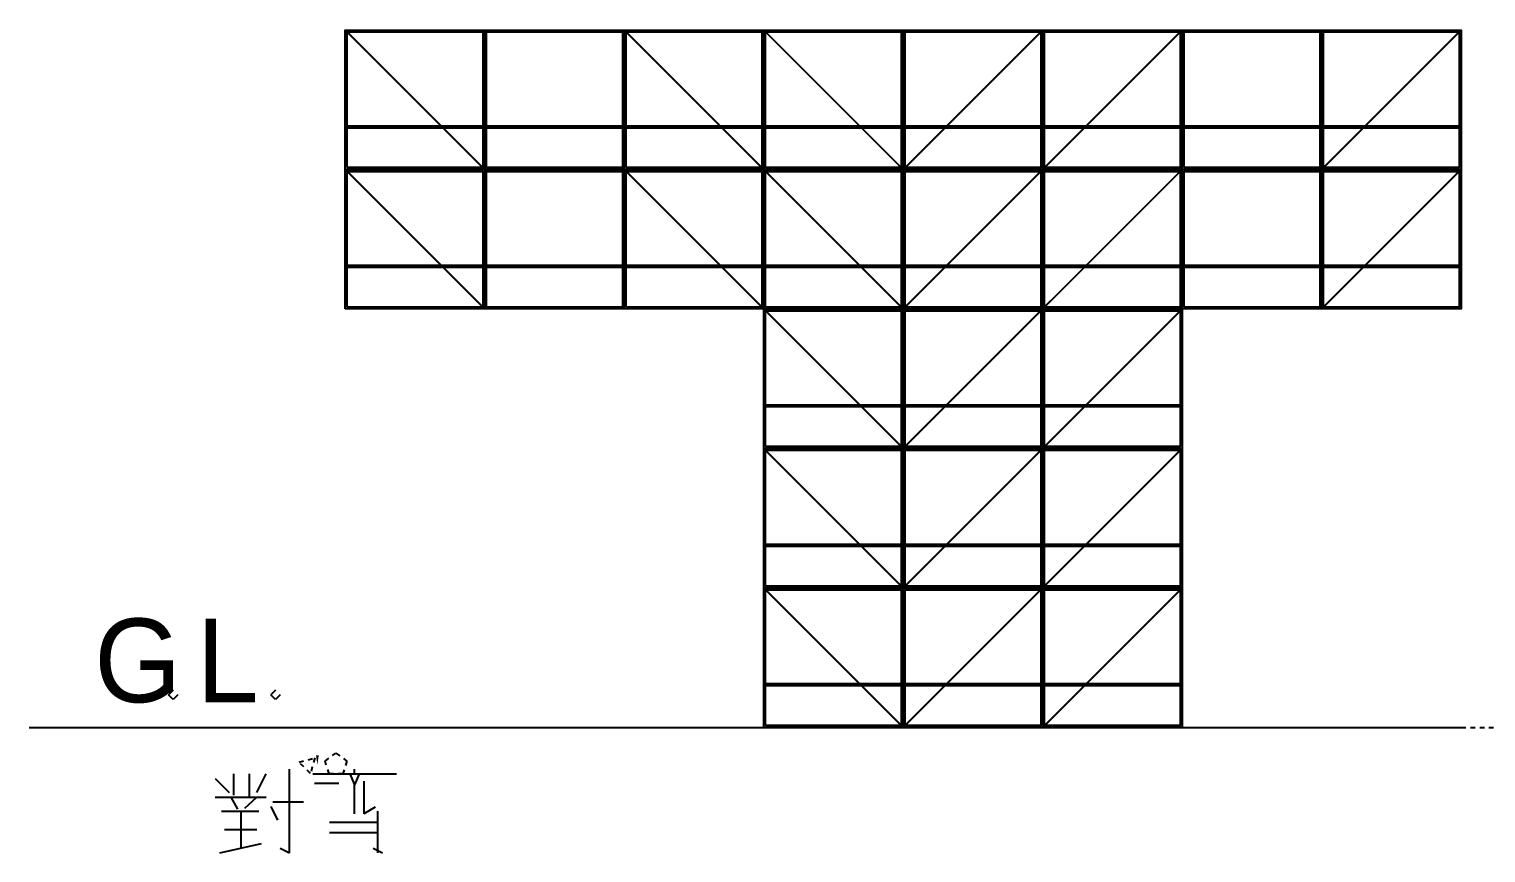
# Model space of a CAD drawing. Header units: metres. Extents: x -300 to 4827, y -95 to 2390.
# Drawn here: x -300 to 1267, y -95 to 791 of the extents above; entities that cross this region are included whole.
import ezdxf
from ezdxf.enums import TextEntityAlignment as Align

# ---------------------------------------------------------------- set-up
doc = ezdxf.new("R2010")
doc.units = ezdxf.units.M
doc.linetypes.add('DASHED', pattern=[10, 5, -5])
for name, color, linetype in [('base_line', 7, 'CONTINUOUS'), ('diagonal_braces', 5, 'CONTINUOUS'), ('rect_polygon', 7, 'CONTINUOUS'), ('rung', 7, 'CONTINUOUS'), ('space_line', 7, 'DASHED')]:
    doc.layers.add(name, color=color, linetype=linetype)

msp = doc.modelspace()

# ---------------------------------------------------------------- linework, layer by layer
at = {"layer": 'base_line'}
for p, q in [((-145, 80), (-150, 75)), ((-35, 80), (-40, 75)), ((-145, 70), (-150, 75)), ((-140, 75), (-145, 70)), ((-35, 70), (-40, 75)), ((-30, 75), (-35, 70)), ((-300, 40), (1240, 40)), ((-100, -15), (-85, -30)), ((-80, -33), (-80, -10)), ((-63, -35), (-63, -10)), ((-55, -30), (-45, -10)), ((-20, -95), (-20, -5)), ((5, -10), (95, -10)), ((45, -10), (50, -22)), ((50, -10), (50, -5)), ((55, -10), (50, -22)), ((7, -20), (33, -20)), ((50, -53), (50, -22)), ((60, -18), (60, -53)), ((-100, -35), (-45, -35)), ((-83, -35), (-76, -48)), ((-68, -47), (-55, -35)), ((-40, -45), (-33, -60)), ((-38, -40), (-5, -40)), ((72, -46), (60, -53)), ((-93, -50), (-53, -50)), ((-72.5, -50), (-72.5, -90)), ((23, -62), (75, -62)), ((75, -95), (75, -50)), ((-90, -70), (-55, -70)), ((23, -73), (75, -73)), ((-95, -95), (-50, -85)), ((-30, -90), (-20, -95)), ((70, -90), (80, -95)), ((70, -90), (80, -95)), ((70, -90), (80, -95)), ((70, -90), (80, -95)), ((70, -90), (80, -95)), ((70, -90), (80, -95))]:
    msp.add_line(p, q, dxfattribs=at)
at = {"layer": 'diagonal_braces'}
for points in [[(40, 790, 2, 2, 0), (190, 640, 2, 2, 0)], [(40, 790, 2, 2, 0), (190, 640, 2, 2, 0)], [(40, 790, 2, 2, 0), (190, 640, 2, 2, 0)], [(40, 790, 2, 2, 0), (190, 640, 2, 2, 0)], [(40, 790, 2, 2, 0), (190, 640, 2, 2, 0)], [(40, 790, 2, 2, 0), (190, 640, 2, 2, 0)], [(40, 790, 2, 2, 0), (190, 640, 2, 2, 0)], [(340, 790, 2, 2, 0), (490, 640, 2, 2, 0)], [(340, 790, 2, 2, 0), (490, 640, 2, 2, 0)], [(340, 790, 2, 2, 0), (490, 640, 2, 2, 0)], [(340, 790, 2, 2, 0), (490, 640, 2, 2, 0)], [(340, 790, 2, 2, 0), (490, 640, 2, 2, 0)], [(340, 790, 2, 2, 0), (490, 640, 2, 2, 0)], [(340, 790, 2, 2, 0), (490, 640, 2, 2, 0)], [(490, 790, 2, 2, 0), (640, 640, 2, 2, 0)], [(490, 790, 2, 2, 0), (640, 640, 2, 2, 0)], [(490, 790, 2, 2, 0), (640, 640, 2, 2, 0)], [(490, 790, 2, 2, 0), (640, 640, 2, 2, 0)], [(490, 790, 2, 2, 0), (640, 640, 2, 2, 0)], [(490, 790, 2, 2, 0), (640, 640, 2, 2, 0)], [(490, 790, 2, 2, 0), (640, 640, 2, 2, 0)], [(640, 640, 2, 2, 0), (790, 790, 2, 2, 0)], [(640, 640, 2, 2, 0), (790, 790, 2, 2, 0)], [(640, 640, 2, 2, 0), (790, 790, 2, 2, 0)], [(640, 640, 2, 2, 0), (790, 790, 2, 2, 0)], [(640, 640, 2, 2, 0), (790, 790, 2, 2, 0)], [(640, 640, 2, 2, 0), (790, 790, 2, 2, 0)], [(640, 640, 2, 2, 0), (790, 790, 2, 2, 0)], [(790, 640, 2, 2, 0), (940, 790, 2, 2, 0)], [(790, 640, 2, 2, 0), (940, 790, 2, 2, 0)], [(790, 640, 2, 2, 0), (940, 790, 2, 2, 0)], [(790, 640, 2, 2, 0), (940, 790, 2, 2, 0)], [(790, 640, 2, 2, 0), (940, 790, 2, 2, 0)], [(790, 640, 2, 2, 0), (940, 790, 2, 2, 0)], [(790, 640, 2, 2, 0), (940, 790, 2, 2, 0)], [(1090, 640, 2, 2, 0), (1240, 790, 2, 2, 0)], [(1090, 640, 2, 2, 0), (1240, 790, 2, 2, 0)], [(1090, 640, 2, 2, 0), (1240, 790, 2, 2, 0)], [(1090, 640, 2, 2, 0), (1240, 790, 2, 2, 0)], [(1090, 640, 2, 2, 0), (1240, 790, 2, 2, 0)], [(1090, 640, 2, 2, 0), (1240, 790, 2, 2, 0)], [(1090, 640, 2, 2, 0), (1240, 790, 2, 2, 0)], [(40, 640, 2, 2, 0), (190, 490, 2, 2, 0)], [(40, 640, 2, 2, 0), (190, 490, 2, 2, 0)], [(40, 640, 2, 2, 0), (190, 490, 2, 2, 0)], [(40, 640, 2, 2, 0), (190, 490, 2, 2, 0)], [(40, 640, 2, 2, 0), (190, 490, 2, 2, 0)], [(40, 640, 2, 2, 0), (190, 490, 2, 2, 0)], [(40, 640, 2, 2, 0), (190, 490, 2, 2, 0)], [(340, 640, 2, 2, 0), (490, 490, 2, 2, 0)], [(340, 640, 2, 2, 0), (490, 490, 2, 2, 0)], [(340, 640, 2, 2, 0), (490, 490, 2, 2, 0)], [(340, 640, 2, 2, 0), (490, 490, 2, 2, 0)], [(340, 640, 2, 2, 0), (490, 490, 2, 2, 0)], [(340, 640, 2, 2, 0), (490, 490, 2, 2, 0)], [(340, 640, 2, 2, 0), (490, 490, 2, 2, 0)], [(490, 640, 2, 2, 0), (640, 490, 2, 2, 0)], [(490, 640, 2, 2, 0), (640, 490, 2, 2, 0)], [(490, 640, 2, 2, 0), (640, 490, 2, 2, 0)], [(490, 640, 2, 2, 0), (640, 490, 2, 2, 0)], [(490, 640, 2, 2, 0), (640, 490, 2, 2, 0)], [(490, 640, 2, 2, 0), (640, 490, 2, 2, 0)], [(490, 640, 2, 2, 0), (640, 490, 2, 2, 0)], [(640, 490, 2, 2, 0), (790, 640, 2, 2, 0)], [(640, 490, 2, 2, 0), (790, 640, 2, 2, 0)], [(640, 490, 2, 2, 0), (790, 640, 2, 2, 0)], [(640, 490, 2, 2, 0), (790, 640, 2, 2, 0)], [(640, 490, 2, 2, 0), (790, 640, 2, 2, 0)], [(640, 490, 2, 2, 0), (790, 640, 2, 2, 0)], [(640, 490, 2, 2, 0), (790, 640, 2, 2, 0)], [(790, 490, 2, 2, 0), (940, 640, 2, 2, 0)], [(790, 490, 2, 2, 0), (940, 640, 2, 2, 0)], [(790, 490, 2, 2, 0), (940, 640, 2, 2, 0)], [(790, 490, 2, 2, 0), (940, 640, 2, 2, 0)], [(790, 490, 2, 2, 0), (940, 640, 2, 2, 0)], [(790, 490, 2, 2, 0), (940, 640, 2, 2, 0)], [(790, 490, 2, 2, 0), (940, 640, 2, 2, 0)], [(1090, 490, 2, 2, 0), (1240, 640, 2, 2, 0)], [(1090, 490, 2, 2, 0), (1240, 640, 2, 2, 0)], [(1090, 490, 2, 2, 0), (1240, 640, 2, 2, 0)], [(1090, 490, 2, 2, 0), (1240, 640, 2, 2, 0)], [(1090, 490, 2, 2, 0), (1240, 640, 2, 2, 0)], [(1090, 490, 2, 2, 0), (1240, 640, 2, 2, 0)], [(1090, 490, 2, 2, 0), (1240, 640, 2, 2, 0)], [(490, 490, 2, 2, 0), (640, 340, 2, 2, 0)], [(490, 490, 2, 2, 0), (640, 340, 2, 2, 0)], [(490, 490, 2, 2, 0), (640, 340, 2, 2, 0)], [(490, 490, 2, 2, 0), (640, 340, 2, 2, 0)], [(490, 490, 2, 2, 0), (640, 340, 2, 2, 0)], [(490, 490, 2, 2, 0), (640, 340, 2, 2, 0)], [(640, 340, 2, 2, 0), (790, 490, 2, 2, 0)], [(640, 340, 2, 2, 0), (790, 490, 2, 2, 0)], [(640, 340, 2, 2, 0), (790, 490, 2, 2, 0)], [(640, 340, 2, 2, 0), (790, 490, 2, 2, 0)], [(640, 340, 2, 2, 0), (790, 490, 2, 2, 0)], [(640, 340, 2, 2, 0), (790, 490, 2, 2, 0)], [(790, 340, 2, 2, 0), (940, 490, 2, 2, 0)], [(790, 340, 2, 2, 0), (940, 490, 2, 2, 0)], [(790, 340, 2, 2, 0), (940, 490, 2, 2, 0)], [(790, 340, 2, 2, 0), (940, 490, 2, 2, 0)], [(790, 340, 2, 2, 0), (940, 490, 2, 2, 0)], [(790, 340, 2, 2, 0), (940, 490, 2, 2, 0)], [(490, 340, 2, 2, 0), (640, 190, 2, 2, 0)], [(490, 340, 2, 2, 0), (640, 190, 2, 2, 0)], [(490, 340, 2, 2, 0), (640, 190, 2, 2, 0)], [(490, 340, 2, 2, 0), (640, 190, 2, 2, 0)], [(490, 340, 2, 2, 0), (640, 190, 2, 2, 0)], [(490, 340, 2, 2, 0), (640, 190, 2, 2, 0)], [(640, 190, 2, 2, 0), (790, 340, 2, 2, 0)], [(640, 190, 2, 2, 0), (790, 340, 2, 2, 0)], [(640, 190, 2, 2, 0), (790, 340, 2, 2, 0)], [(640, 190, 2, 2, 0), (790, 340, 2, 2, 0)], [(640, 190, 2, 2, 0), (790, 340, 2, 2, 0)], [(640, 190, 2, 2, 0), (790, 340, 2, 2, 0)], [(790, 190, 2, 2, 0), (940, 340, 2, 2, 0)], [(790, 190, 2, 2, 0), (940, 340, 2, 2, 0)], [(790, 190, 2, 2, 0), (940, 340, 2, 2, 0)], [(790, 190, 2, 2, 0), (940, 340, 2, 2, 0)], [(790, 190, 2, 2, 0), (940, 340, 2, 2, 0)], [(790, 190, 2, 2, 0), (940, 340, 2, 2, 0)], [(490, 190, 2, 2, 0), (640, 40, 2, 2, 0)], [(490, 190, 2, 2, 0), (640, 40, 2, 2, 0)], [(490, 190, 2, 2, 0), (640, 40, 2, 2, 0)], [(490, 190, 2, 2, 0), (640, 40, 2, 2, 0)], [(490, 190, 2, 2, 0), (640, 40, 2, 2, 0)], [(490, 190, 2, 2, 0), (640, 40, 2, 2, 0)], [(640, 40, 2, 2, 0), (790, 190, 2, 2, 0)], [(640, 40, 2, 2, 0), (790, 190, 2, 2, 0)], [(640, 40, 2, 2, 0), (790, 190, 2, 2, 0)], [(640, 40, 2, 2, 0), (790, 190, 2, 2, 0)], [(640, 40, 2, 2, 0), (790, 190, 2, 2, 0)], [(640, 40, 2, 2, 0), (790, 190, 2, 2, 0)], [(790, 40, 2, 2, 0), (940, 190, 2, 2, 0)], [(790, 40, 2, 2, 0), (940, 190, 2, 2, 0)], [(790, 40, 2, 2, 0), (940, 190, 2, 2, 0)], [(790, 40, 2, 2, 0), (940, 190, 2, 2, 0)], [(790, 40, 2, 2, 0), (940, 190, 2, 2, 0)], [(790, 40, 2, 2, 0), (940, 190, 2, 2, 0)]]:
    msp.add_lwpolyline(points, format="xyseb", dxfattribs=at)
at = {"layer": 'rect_polygon'}
for points in [[(40, 640), (40, 790), (190, 790), (190, 640)], [(40, 640), (40, 790), (190, 790), (190, 640)], [(40, 640), (40, 790), (190, 790), (190, 640)], [(40, 640), (40, 790), (190, 790), (190, 640)], [(40, 640), (40, 790), (190, 790), (190, 640)], [(40, 640), (40, 790), (190, 790), (190, 640)], [(40, 640), (40, 790), (190, 790), (190, 640)], [(42, 642), (42, 788), (188, 788), (188, 642)], [(42, 642), (42, 788), (188, 788), (188, 642)], [(42, 642), (42, 788), (188, 788), (188, 642)], [(42, 642), (42, 788), (188, 788), (188, 642)], [(42, 642), (42, 788), (188, 788), (188, 642)], [(42, 642), (42, 788), (188, 788), (188, 642)], [(42, 642), (42, 788), (188, 788), (188, 642)], [(190, 640), (190, 790), (340, 790), (340, 640)], [(190, 640), (190, 790), (340, 790), (340, 640)], [(190, 640), (190, 790), (340, 790), (340, 640)], [(190, 640), (190, 790), (340, 790), (340, 640)], [(190, 640), (190, 790), (340, 790), (340, 640)], [(190, 640), (190, 790), (340, 790), (340, 640)], [(190, 640), (190, 790), (340, 790), (340, 640)], [(192, 642), (192, 788), (338, 788), (338, 642)], [(192, 642), (192, 788), (338, 788), (338, 642)], [(192, 642), (192, 788), (338, 788), (338, 642)], [(192, 642), (192, 788), (338, 788), (338, 642)], [(192, 642), (192, 788), (338, 788), (338, 642)], [(192, 642), (192, 788), (338, 788), (338, 642)], [(192, 642), (192, 788), (338, 788), (338, 642)], [(340, 640), (340, 790), (490, 790), (490, 640)], [(340, 640), (340, 790), (490, 790), (490, 640)], [(340, 640), (340, 790), (490, 790), (490, 640)], [(340, 640), (340, 790), (490, 790), (490, 640)], [(340, 640), (340, 790), (490, 790), (490, 640)], [(340, 640), (340, 790), (490, 790), (490, 640)], [(340, 640), (340, 790), (490, 790), (490, 640)], [(342, 642), (342, 788), (488, 788), (488, 642)], [(342, 642), (342, 788), (488, 788), (488, 642)], [(342, 642), (342, 788), (488, 788), (488, 642)], [(342, 642), (342, 788), (488, 788), (488, 642)], [(342, 642), (342, 788), (488, 788), (488, 642)], [(342, 642), (342, 788), (488, 788), (488, 642)], [(342, 642), (342, 788), (488, 788), (488, 642)], [(490, 640), (490, 790), (640, 790), (640, 640)], [(490, 640), (490, 790), (640, 790), (640, 640)], [(490, 640), (490, 790), (640, 790), (640, 640)], [(490, 640), (490, 790), (640, 790), (640, 640)], [(490, 640), (490, 790), (640, 790), (640, 640)], [(490, 640), (490, 790), (640, 790), (640, 640)], [(490, 640), (490, 790), (640, 790), (640, 640)], [(492, 642), (492, 788), (638, 788), (638, 642)], [(492, 642), (492, 788), (638, 788), (638, 642)], [(492, 642), (492, 788), (638, 788), (638, 642)], [(492, 642), (492, 788), (638, 788), (638, 642)], [(492, 642), (492, 788), (638, 788), (638, 642)], [(492, 642), (492, 788), (638, 788), (638, 642)], [(492, 642), (492, 788), (638, 788), (638, 642)], [(640, 640), (640, 790), (790, 790), (790, 640)], [(640, 640), (640, 790), (790, 790), (790, 640)], [(640, 640), (640, 790), (790, 790), (790, 640)], [(640, 640), (640, 790), (790, 790), (790, 640)], [(640, 640), (640, 790), (790, 790), (790, 640)], [(640, 640), (640, 790), (790, 790), (790, 640)], [(640, 640), (640, 790), (790, 790), (790, 640)], [(642, 642), (642, 788), (788, 788), (788, 642)], [(642, 642), (642, 788), (788, 788), (788, 642)], [(642, 642), (642, 788), (788, 788), (788, 642)], [(642, 642), (642, 788), (788, 788), (788, 642)], [(642, 642), (642, 788), (788, 788), (788, 642)], [(642, 642), (642, 788), (788, 788), (788, 642)], [(642, 642), (642, 788), (788, 788), (788, 642)], [(790, 640), (790, 790), (940, 790), (940, 640)], [(790, 640), (790, 790), (940, 790), (940, 640)], [(790, 640), (790, 790), (940, 790), (940, 640)], [(790, 640), (790, 790), (940, 790), (940, 640)], [(790, 640), (790, 790), (940, 790), (940, 640)], [(790, 640), (790, 790), (940, 790), (940, 640)], [(790, 640), (790, 790), (940, 790), (940, 640)], [(792, 642), (792, 788), (938, 788), (938, 642)], [(792, 642), (792, 788), (938, 788), (938, 642)], [(792, 642), (792, 788), (938, 788), (938, 642)], [(792, 642), (792, 788), (938, 788), (938, 642)], [(792, 642), (792, 788), (938, 788), (938, 642)], [(792, 642), (792, 788), (938, 788), (938, 642)], [(792, 642), (792, 788), (938, 788), (938, 642)], [(940, 640), (940, 790), (1090, 790), (1090, 640)], [(940, 640), (940, 790), (1090, 790), (1090, 640)], [(940, 640), (940, 790), (1090, 790), (1090, 640)], [(940, 640), (940, 790), (1090, 790), (1090, 640)], [(940, 640), (940, 790), (1090, 790), (1090, 640)], [(940, 640), (940, 790), (1090, 790), (1090, 640)], [(940, 640), (940, 790), (1090, 790), (1090, 640)], [(942, 642), (942, 788), (1088, 788), (1088, 642)], [(942, 642), (942, 788), (1088, 788), (1088, 642)], [(942, 642), (942, 788), (1088, 788), (1088, 642)], [(942, 642), (942, 788), (1088, 788), (1088, 642)], [(942, 642), (942, 788), (1088, 788), (1088, 642)], [(942, 642), (942, 788), (1088, 788), (1088, 642)], [(942, 642), (942, 788), (1088, 788), (1088, 642)], [(1090, 640), (1090, 790), (1240, 790), (1240, 640)], [(1090, 640), (1090, 790), (1240, 790), (1240, 640)], [(1090, 640), (1090, 790), (1240, 790), (1240, 640)], [(1090, 640), (1090, 790), (1240, 790), (1240, 640)], [(1090, 640), (1090, 790), (1240, 790), (1240, 640)], [(1090, 640), (1090, 790), (1240, 790), (1240, 640)], [(1090, 640), (1090, 790), (1240, 790), (1240, 640)], [(1092, 642), (1092, 788), (1238, 788), (1238, 642)], [(1092, 642), (1092, 788), (1238, 788), (1238, 642)], [(1092, 642), (1092, 788), (1238, 788), (1238, 642)], [(1092, 642), (1092, 788), (1238, 788), (1238, 642)], [(1092, 642), (1092, 788), (1238, 788), (1238, 642)], [(1092, 642), (1092, 788), (1238, 788), (1238, 642)], [(1092, 642), (1092, 788), (1238, 788), (1238, 642)], [(40, 490), (40, 640), (190, 640), (190, 490)], [(40, 490), (40, 640), (190, 640), (190, 490)], [(40, 490), (40, 640), (190, 640), (190, 490)], [(40, 490), (40, 640), (190, 640), (190, 490)], [(40, 490), (40, 640), (190, 640), (190, 490)], [(40, 490), (40, 640), (190, 640), (190, 490)], [(40, 490), (40, 640), (190, 640), (190, 490)], [(42, 492), (42, 638), (188, 638), (188, 492)], [(42, 492), (42, 638), (188, 638), (188, 492)], [(42, 492), (42, 638), (188, 638), (188, 492)], [(42, 492), (42, 638), (188, 638), (188, 492)], [(42, 492), (42, 638), (188, 638), (188, 492)], [(42, 492), (42, 638), (188, 638), (188, 492)], [(42, 492), (42, 638), (188, 638), (188, 492)], [(190, 490), (190, 640), (340, 640), (340, 490)], [(190, 490), (190, 640), (340, 640), (340, 490)], [(190, 490), (190, 640), (340, 640), (340, 490)], [(190, 490), (190, 640), (340, 640), (340, 490)], [(190, 490), (190, 640), (340, 640), (340, 490)], [(190, 490), (190, 640), (340, 640), (340, 490)], [(190, 490), (190, 640), (340, 640), (340, 490)], [(192, 492), (192, 638), (338, 638), (338, 492)], [(192, 492), (192, 638), (338, 638), (338, 492)], [(192, 492), (192, 638), (338, 638), (338, 492)], [(192, 492), (192, 638), (338, 638), (338, 492)], [(192, 492), (192, 638), (338, 638), (338, 492)], [(192, 492), (192, 638), (338, 638), (338, 492)], [(192, 492), (192, 638), (338, 638), (338, 492)], [(340, 490), (340, 640), (490, 640), (490, 490)], [(340, 490), (340, 640), (490, 640), (490, 490)], [(340, 490), (340, 640), (490, 640), (490, 490)], [(340, 490), (340, 640), (490, 640), (490, 490)], [(340, 490), (340, 640), (490, 640), (490, 490)], [(340, 490), (340, 640), (490, 640), (490, 490)], [(340, 490), (340, 640), (490, 640), (490, 490)], [(342, 492), (342, 638), (488, 638), (488, 492)], [(342, 492), (342, 638), (488, 638), (488, 492)], [(342, 492), (342, 638), (488, 638), (488, 492)], [(342, 492), (342, 638), (488, 638), (488, 492)], [(342, 492), (342, 638), (488, 638), (488, 492)], [(342, 492), (342, 638), (488, 638), (488, 492)], [(342, 492), (342, 638), (488, 638), (488, 492)], [(490, 490), (490, 640), (640, 640), (640, 490)], [(490, 490), (490, 640), (640, 640), (640, 490)], [(490, 490), (490, 640), (640, 640), (640, 490)], [(490, 490), (490, 640), (640, 640), (640, 490)], [(490, 490), (490, 640), (640, 640), (640, 490)], [(490, 490), (490, 640), (640, 640), (640, 490)], [(490, 490), (490, 640), (640, 640), (640, 490)], [(492, 492), (492, 638), (638, 638), (638, 492)], [(492, 492), (492, 638), (638, 638), (638, 492)], [(492, 492), (492, 638), (638, 638), (638, 492)], [(492, 492), (492, 638), (638, 638), (638, 492)], [(492, 492), (492, 638), (638, 638), (638, 492)], [(492, 492), (492, 638), (638, 638), (638, 492)], [(492, 492), (492, 638), (638, 638), (638, 492)], [(640, 490), (640, 640), (790, 640), (790, 490)], [(640, 490), (640, 640), (790, 640), (790, 490)], [(640, 490), (640, 640), (790, 640), (790, 490)], [(640, 490), (640, 640), (790, 640), (790, 490)], [(640, 490), (640, 640), (790, 640), (790, 490)], [(640, 490), (640, 640), (790, 640), (790, 490)], [(640, 490), (640, 640), (790, 640), (790, 490)], [(642, 492), (642, 638), (788, 638), (788, 492)], [(642, 492), (642, 638), (788, 638), (788, 492)], [(642, 492), (642, 638), (788, 638), (788, 492)], [(642, 492), (642, 638), (788, 638), (788, 492)], [(642, 492), (642, 638), (788, 638), (788, 492)], [(642, 492), (642, 638), (788, 638), (788, 492)], [(642, 492), (642, 638), (788, 638), (788, 492)], [(790, 490), (790, 640), (940, 640), (940, 490)], [(790, 490), (790, 640), (940, 640), (940, 490)], [(790, 490), (790, 640), (940, 640), (940, 490)], [(790, 490), (790, 640), (940, 640), (940, 490)], [(790, 490), (790, 640), (940, 640), (940, 490)], [(790, 490), (790, 640), (940, 640), (940, 490)], [(790, 490), (790, 640), (940, 640), (940, 490)], [(792, 492), (792, 638), (938, 638), (938, 492)], [(792, 492), (792, 638), (938, 638), (938, 492)], [(792, 492), (792, 638), (938, 638), (938, 492)], [(792, 492), (792, 638), (938, 638), (938, 492)], [(792, 492), (792, 638), (938, 638), (938, 492)], [(792, 492), (792, 638), (938, 638), (938, 492)], [(792, 492), (792, 638), (938, 638), (938, 492)], [(940, 490), (940, 640), (1090, 640), (1090, 490)], [(940, 490), (940, 640), (1090, 640), (1090, 490)], [(940, 490), (940, 640), (1090, 640), (1090, 490)], [(940, 490), (940, 640), (1090, 640), (1090, 490)], [(940, 490), (940, 640), (1090, 640), (1090, 490)], [(940, 490), (940, 640), (1090, 640), (1090, 490)], [(940, 490), (940, 640), (1090, 640), (1090, 490)], [(942, 492), (942, 638), (1088, 638), (1088, 492)], [(942, 492), (942, 638), (1088, 638), (1088, 492)], [(942, 492), (942, 638), (1088, 638), (1088, 492)], [(942, 492), (942, 638), (1088, 638), (1088, 492)], [(942, 492), (942, 638), (1088, 638), (1088, 492)], [(942, 492), (942, 638), (1088, 638), (1088, 492)], [(942, 492), (942, 638), (1088, 638), (1088, 492)], [(1090, 490), (1090, 640), (1240, 640), (1240, 490)], [(1090, 490), (1090, 640), (1240, 640), (1240, 490)], [(1090, 490), (1090, 640), (1240, 640), (1240, 490)], [(1090, 490), (1090, 640), (1240, 640), (1240, 490)], [(1090, 490), (1090, 640), (1240, 640), (1240, 490)], [(1090, 490), (1090, 640), (1240, 640), (1240, 490)], [(1090, 490), (1090, 640), (1240, 640), (1240, 490)], [(1092, 492), (1092, 638), (1238, 638), (1238, 492)], [(1092, 492), (1092, 638), (1238, 638), (1238, 492)], [(1092, 492), (1092, 638), (1238, 638), (1238, 492)], [(1092, 492), (1092, 638), (1238, 638), (1238, 492)], [(1092, 492), (1092, 638), (1238, 638), (1238, 492)], [(1092, 492), (1092, 638), (1238, 638), (1238, 492)], [(1092, 492), (1092, 638), (1238, 638), (1238, 492)], [(490, 340), (490, 490), (640, 490), (640, 340)], [(490, 340), (490, 490), (640, 490), (640, 340)], [(490, 340), (490, 490), (640, 490), (640, 340)], [(490, 340), (490, 490), (640, 490), (640, 340)], [(490, 340), (490, 490), (640, 490), (640, 340)], [(490, 340), (490, 490), (640, 490), (640, 340)], [(492, 342), (492, 488), (638, 488), (638, 342)], [(492, 342), (492, 488), (638, 488), (638, 342)], [(492, 342), (492, 488), (638, 488), (638, 342)], [(492, 342), (492, 488), (638, 488), (638, 342)], [(492, 342), (492, 488), (638, 488), (638, 342)], [(492, 342), (492, 488), (638, 488), (638, 342)], [(640, 340), (640, 490), (790, 490), (790, 340)], [(640, 340), (640, 490), (790, 490), (790, 340)], [(640, 340), (640, 490), (790, 490), (790, 340)], [(640, 340), (640, 490), (790, 490), (790, 340)], [(640, 340), (640, 490), (790, 490), (790, 340)], [(640, 340), (640, 490), (790, 490), (790, 340)], [(642, 342), (642, 488), (788, 488), (788, 342)], [(642, 342), (642, 488), (788, 488), (788, 342)], [(642, 342), (642, 488), (788, 488), (788, 342)], [(642, 342), (642, 488), (788, 488), (788, 342)], [(642, 342), (642, 488), (788, 488), (788, 342)], [(642, 342), (642, 488), (788, 488), (788, 342)], [(790, 340), (790, 490), (940, 490), (940, 340)], [(790, 340), (790, 490), (940, 490), (940, 340)], [(790, 340), (790, 490), (940, 490), (940, 340)], [(790, 340), (790, 490), (940, 490), (940, 340)], [(790, 340), (790, 490), (940, 490), (940, 340)], [(790, 340), (790, 490), (940, 490), (940, 340)], [(792, 342), (792, 488), (938, 488), (938, 342)], [(792, 342), (792, 488), (938, 488), (938, 342)], [(792, 342), (792, 488), (938, 488), (938, 342)], [(792, 342), (792, 488), (938, 488), (938, 342)], [(792, 342), (792, 488), (938, 488), (938, 342)], [(792, 342), (792, 488), (938, 488), (938, 342)], [(490, 190), (490, 340), (640, 340), (640, 190)], [(490, 190), (490, 340), (640, 340), (640, 190)], [(490, 190), (490, 340), (640, 340), (640, 190)], [(490, 190), (490, 340), (640, 340), (640, 190)], [(490, 190), (490, 340), (640, 340), (640, 190)], [(490, 190), (490, 340), (640, 340), (640, 190)], [(492, 192), (492, 338), (638, 338), (638, 192)], [(492, 192), (492, 338), (638, 338), (638, 192)], [(492, 192), (492, 338), (638, 338), (638, 192)], [(492, 192), (492, 338), (638, 338), (638, 192)], [(492, 192), (492, 338), (638, 338), (638, 192)], [(492, 192), (492, 338), (638, 338), (638, 192)], [(640, 190), (640, 340), (790, 340), (790, 190)], [(640, 190), (640, 340), (790, 340), (790, 190)], [(640, 190), (640, 340), (790, 340), (790, 190)], [(640, 190), (640, 340), (790, 340), (790, 190)], [(640, 190), (640, 340), (790, 340), (790, 190)], [(640, 190), (640, 340), (790, 340), (790, 190)], [(642, 192), (642, 338), (788, 338), (788, 192)], [(642, 192), (642, 338), (788, 338), (788, 192)], [(642, 192), (642, 338), (788, 338), (788, 192)], [(642, 192), (642, 338), (788, 338), (788, 192)], [(642, 192), (642, 338), (788, 338), (788, 192)], [(642, 192), (642, 338), (788, 338), (788, 192)], [(790, 190), (790, 340), (940, 340), (940, 190)], [(790, 190), (790, 340), (940, 340), (940, 190)], [(790, 190), (790, 340), (940, 340), (940, 190)], [(790, 190), (790, 340), (940, 340), (940, 190)], [(790, 190), (790, 340), (940, 340), (940, 190)], [(790, 190), (790, 340), (940, 340), (940, 190)], [(792, 192), (792, 338), (938, 338), (938, 192)], [(792, 192), (792, 338), (938, 338), (938, 192)], [(792, 192), (792, 338), (938, 338), (938, 192)], [(792, 192), (792, 338), (938, 338), (938, 192)], [(792, 192), (792, 338), (938, 338), (938, 192)], [(792, 192), (792, 338), (938, 338), (938, 192)], [(490, 40), (490, 190), (640, 190), (640, 40)], [(490, 40), (490, 190), (640, 190), (640, 40)], [(490, 40), (490, 190), (640, 190), (640, 40)], [(490, 40), (490, 190), (640, 190), (640, 40)], [(490, 40), (490, 190), (640, 190), (640, 40)], [(490, 40), (490, 190), (640, 190), (640, 40)], [(492, 42), (492, 188), (638, 188), (638, 42)], [(492, 42), (492, 188), (638, 188), (638, 42)], [(492, 42), (492, 188), (638, 188), (638, 42)], [(492, 42), (492, 188), (638, 188), (638, 42)], [(492, 42), (492, 188), (638, 188), (638, 42)], [(492, 42), (492, 188), (638, 188), (638, 42)], [(640, 40), (640, 190), (790, 190), (790, 40)], [(640, 40), (640, 190), (790, 190), (790, 40)], [(640, 40), (640, 190), (790, 190), (790, 40)], [(640, 40), (640, 190), (790, 190), (790, 40)], [(640, 40), (640, 190), (790, 190), (790, 40)], [(640, 40), (640, 190), (790, 190), (790, 40)], [(642, 42), (642, 188), (788, 188), (788, 42)], [(642, 42), (642, 188), (788, 188), (788, 42)], [(642, 42), (642, 188), (788, 188), (788, 42)], [(642, 42), (642, 188), (788, 188), (788, 42)], [(642, 42), (642, 188), (788, 188), (788, 42)], [(642, 42), (642, 188), (788, 188), (788, 42)], [(790, 40), (790, 190), (940, 190), (940, 40)], [(790, 40), (790, 190), (940, 190), (940, 40)], [(790, 40), (790, 190), (940, 190), (940, 40)], [(790, 40), (790, 190), (940, 190), (940, 40)], [(790, 40), (790, 190), (940, 190), (940, 40)], [(790, 40), (790, 190), (940, 190), (940, 40)], [(792, 42), (792, 188), (938, 188), (938, 42)], [(792, 42), (792, 188), (938, 188), (938, 42)], [(792, 42), (792, 188), (938, 188), (938, 42)], [(792, 42), (792, 188), (938, 188), (938, 42)], [(792, 42), (792, 188), (938, 188), (938, 42)], [(792, 42), (792, 188), (938, 188), (938, 42)]]:
    msp.add_lwpolyline(points, close=True, dxfattribs=at)
at = {"layer": 'rung'}
for p, q in [((42, 687), (188, 687)), ((42, 687), (188, 687)), ((42, 687), (188, 687)), ((42, 687), (188, 687)), ((42, 687), (188, 687)), ((42, 687), (188, 687)), ((42, 687), (188, 687)), ((42, 685), (188, 685)), ((42, 685), (188, 685)), ((42, 685), (188, 685)), ((42, 685), (188, 685)), ((42, 685), (188, 685)), ((42, 685), (188, 685)), ((42, 685), (188, 685)), ((192, 687), (338, 687)), ((192, 687), (338, 687)), ((192, 687), (338, 687)), ((192, 687), (338, 687)), ((192, 687), (338, 687)), ((192, 687), (338, 687)), ((192, 687), (338, 687)), ((192, 685), (338, 685)), ((192, 685), (338, 685)), ((192, 685), (338, 685)), ((192, 685), (338, 685)), ((192, 685), (338, 685)), ((192, 685), (338, 685)), ((192, 685), (338, 685)), ((342, 687), (488, 687)), ((342, 687), (488, 687)), ((342, 687), (488, 687)), ((342, 687), (488, 687)), ((342, 687), (488, 687)), ((342, 687), (488, 687)), ((342, 687), (488, 687)), ((342, 685), (488, 685)), ((342, 685), (488, 685)), ((342, 685), (488, 685)), ((342, 685), (488, 685)), ((342, 685), (488, 685)), ((342, 685), (488, 685)), ((342, 685), (488, 685)), ((492, 687), (638, 687)), ((492, 687), (638, 687)), ((492, 687), (638, 687)), ((492, 687), (638, 687)), ((492, 687), (638, 687)), ((492, 687), (638, 687)), ((492, 687), (638, 687)), ((492, 685), (638, 685)), ((492, 685), (638, 685)), ((492, 685), (638, 685)), ((492, 685), (638, 685)), ((492, 685), (638, 685)), ((492, 685), (638, 685)), ((492, 685), (638, 685)), ((642, 687), (788, 687)), ((642, 687), (788, 687)), ((642, 687), (788, 687)), ((642, 687), (788, 687)), ((642, 687), (788, 687)), ((642, 687), (788, 687)), ((642, 687), (788, 687)), ((642, 685), (788, 685)), ((642, 685), (788, 685)), ((642, 685), (788, 685)), ((642, 685), (788, 685)), ((642, 685), (788, 685)), ((642, 685), (788, 685)), ((642, 685), (788, 685)), ((792, 687), (938, 687)), ((792, 687), (938, 687)), ((792, 687), (938, 687)), ((792, 687), (938, 687)), ((792, 687), (938, 687)), ((792, 687), (938, 687)), ((792, 687), (938, 687)), ((792, 685), (938, 685)), ((792, 685), (938, 685)), ((792, 685), (938, 685)), ((792, 685), (938, 685)), ((792, 685), (938, 685)), ((792, 685), (938, 685)), ((792, 685), (938, 685)), ((942, 687), (1088, 687)), ((942, 687), (1088, 687)), ((942, 687), (1088, 687)), ((942, 687), (1088, 687)), ((942, 687), (1088, 687)), ((942, 687), (1088, 687)), ((942, 687), (1088, 687)), ((942, 685), (1088, 685)), ((942, 685), (1088, 685)), ((942, 685), (1088, 685)), ((942, 685), (1088, 685)), ((942, 685), (1088, 685)), ((942, 685), (1088, 685)), ((942, 685), (1088, 685)), ((1092, 687), (1238, 687)), ((1092, 687), (1238, 687)), ((1092, 687), (1238, 687)), ((1092, 687), (1238, 687)), ((1092, 687), (1238, 687)), ((1092, 687), (1238, 687)), ((1092, 687), (1238, 687)), ((1092, 685), (1238, 685)), ((1092, 685), (1238, 685)), ((1092, 685), (1238, 685)), ((1092, 685), (1238, 685)), ((1092, 685), (1238, 685)), ((1092, 685), (1238, 685)), ((1092, 685), (1238, 685)), ((42, 537), (188, 537)), ((42, 537), (188, 537)), ((42, 537), (188, 537)), ((42, 537), (188, 537)), ((42, 537), (188, 537)), ((42, 537), (188, 537)), ((42, 537), (188, 537)), ((42, 535), (188, 535)), ((42, 535), (188, 535)), ((42, 535), (188, 535)), ((42, 535), (188, 535)), ((42, 535), (188, 535)), ((42, 535), (188, 535)), ((42, 535), (188, 535)), ((192, 537), (338, 537)), ((192, 537), (338, 537)), ((192, 537), (338, 537)), ((192, 537), (338, 537)), ((192, 537), (338, 537)), ((192, 537), (338, 537)), ((192, 537), (338, 537)), ((192, 535), (338, 535)), ((192, 535), (338, 535)), ((192, 535), (338, 535)), ((192, 535), (338, 535)), ((192, 535), (338, 535)), ((192, 535), (338, 535)), ((192, 535), (338, 535)), ((342, 537), (488, 537)), ((342, 537), (488, 537)), ((342, 537), (488, 537)), ((342, 537), (488, 537)), ((342, 537), (488, 537)), ((342, 537), (488, 537)), ((342, 537), (488, 537)), ((342, 535), (488, 535)), ((342, 535), (488, 535)), ((342, 535), (488, 535)), ((342, 535), (488, 535)), ((342, 535), (488, 535)), ((342, 535), (488, 535)), ((342, 535), (488, 535)), ((492, 537), (638, 537)), ((492, 537), (638, 537)), ((492, 537), (638, 537)), ((492, 537), (638, 537)), ((492, 537), (638, 537)), ((492, 537), (638, 537)), ((492, 537), (638, 537)), ((492, 535), (638, 535)), ((492, 535), (638, 535)), ((492, 535), (638, 535)), ((492, 535), (638, 535)), ((492, 535), (638, 535)), ((492, 535), (638, 535)), ((492, 535), (638, 535)), ((642, 537), (788, 537)), ((642, 537), (788, 537)), ((642, 537), (788, 537)), ((642, 537), (788, 537)), ((642, 537), (788, 537)), ((642, 537), (788, 537)), ((642, 537), (788, 537)), ((642, 535), (788, 535)), ((642, 535), (788, 535)), ((642, 535), (788, 535)), ((642, 535), (788, 535)), ((642, 535), (788, 535)), ((642, 535), (788, 535)), ((642, 535), (788, 535)), ((792, 537), (938, 537)), ((792, 537), (938, 537)), ((792, 537), (938, 537)), ((792, 537), (938, 537)), ((792, 537), (938, 537)), ((792, 537), (938, 537)), ((792, 537), (938, 537)), ((792, 535), (938, 535)), ((792, 535), (938, 535)), ((792, 535), (938, 535)), ((792, 535), (938, 535)), ((792, 535), (938, 535)), ((792, 535), (938, 535)), ((792, 535), (938, 535)), ((942, 537), (1088, 537)), ((942, 537), (1088, 537)), ((942, 537), (1088, 537)), ((942, 537), (1088, 537)), ((942, 537), (1088, 537)), ((942, 537), (1088, 537)), ((942, 537), (1088, 537)), ((942, 535), (1088, 535)), ((942, 535), (1088, 535)), ((942, 535), (1088, 535)), ((942, 535), (1088, 535)), ((942, 535), (1088, 535)), ((942, 535), (1088, 535)), ((942, 535), (1088, 535)), ((1092, 537), (1238, 537)), ((1092, 537), (1238, 537)), ((1092, 537), (1238, 537)), ((1092, 537), (1238, 537)), ((1092, 537), (1238, 537)), ((1092, 537), (1238, 537)), ((1092, 537), (1238, 537)), ((1092, 535), (1238, 535)), ((1092, 535), (1238, 535)), ((1092, 535), (1238, 535)), ((1092, 535), (1238, 535)), ((1092, 535), (1238, 535)), ((1092, 535), (1238, 535)), ((1092, 535), (1238, 535)), ((492, 387), (638, 387)), ((492, 387), (638, 387)), ((492, 387), (638, 387)), ((492, 387), (638, 387)), ((492, 387), (638, 387)), ((492, 387), (638, 387)), ((492, 385), (638, 385)), ((492, 385), (638, 385)), ((492, 385), (638, 385)), ((492, 385), (638, 385)), ((492, 385), (638, 385)), ((492, 385), (638, 385)), ((642, 387), (788, 387)), ((642, 387), (788, 387)), ((642, 387), (788, 387)), ((642, 387), (788, 387)), ((642, 387), (788, 387)), ((642, 387), (788, 387)), ((642, 385), (788, 385)), ((642, 385), (788, 385)), ((642, 385), (788, 385)), ((642, 385), (788, 385)), ((642, 385), (788, 385)), ((642, 385), (788, 385)), ((792, 387), (938, 387)), ((792, 387), (938, 387)), ((792, 387), (938, 387)), ((792, 387), (938, 387)), ((792, 387), (938, 387)), ((792, 387), (938, 387)), ((792, 385), (938, 385)), ((792, 385), (938, 385)), ((792, 385), (938, 385)), ((792, 385), (938, 385)), ((792, 385), (938, 385)), ((792, 385), (938, 385)), ((492, 237), (638, 237)), ((492, 237), (638, 237)), ((492, 237), (638, 237)), ((492, 237), (638, 237)), ((492, 237), (638, 237)), ((492, 237), (638, 237)), ((492, 235), (638, 235)), ((492, 235), (638, 235)), ((492, 235), (638, 235)), ((492, 235), (638, 235)), ((492, 235), (638, 235)), ((492, 235), (638, 235)), ((642, 237), (788, 237)), ((642, 237), (788, 237)), ((642, 237), (788, 237)), ((642, 237), (788, 237)), ((642, 237), (788, 237)), ((642, 237), (788, 237)), ((642, 235), (788, 235)), ((642, 235), (788, 235)), ((642, 235), (788, 235)), ((642, 235), (788, 235)), ((642, 235), (788, 235)), ((642, 235), (788, 235)), ((792, 237), (938, 237)), ((792, 237), (938, 237)), ((792, 237), (938, 237)), ((792, 237), (938, 237)), ((792, 237), (938, 237)), ((792, 237), (938, 237)), ((792, 235), (938, 235)), ((792, 235), (938, 235)), ((792, 235), (938, 235)), ((792, 235), (938, 235)), ((792, 235), (938, 235)), ((792, 235), (938, 235)), ((492, 87), (638, 87)), ((492, 87), (638, 87)), ((492, 87), (638, 87)), ((492, 87), (638, 87)), ((492, 87), (638, 87)), ((492, 87), (638, 87)), ((492, 85), (638, 85)), ((492, 85), (638, 85)), ((492, 85), (638, 85)), ((492, 85), (638, 85)), ((492, 85), (638, 85)), ((492, 85), (638, 85)), ((642, 87), (788, 87)), ((642, 87), (788, 87)), ((642, 87), (788, 87)), ((642, 87), (788, 87)), ((642, 87), (788, 87)), ((642, 87), (788, 87)), ((642, 85), (788, 85)), ((642, 85), (788, 85)), ((642, 85), (788, 85)), ((642, 85), (788, 85)), ((642, 85), (788, 85)), ((642, 85), (788, 85)), ((792, 87), (938, 87)), ((792, 87), (938, 87)), ((792, 87), (938, 87)), ((792, 87), (938, 87)), ((792, 87), (938, 87)), ((792, 87), (938, 87)), ((792, 85), (938, 85)), ((792, 85), (938, 85)), ((792, 85), (938, 85)), ((792, 85), (938, 85)), ((792, 85), (938, 85)), ((792, 85), (938, 85))]:
    msp.add_line(p, q, dxfattribs=at)
at = {"layer": 'space_line'}
msp.add_line((1240, 40), (1640, 40), dxfattribs=at)
for points in [[(7.1, 7.1), (2.6, -9.7), (-9.7, 2.6)], [(30, 12.4), (41.8, 3.8), (37.3, -10), (22.7, -10), (18.2, 3.8)]]:
    msp.add_lwpolyline(points, close=True, dxfattribs=at)
msp.add_lwpolyline([(10, 10, 3, 0.05, 0), (10, 0, 3, 0.05, 0)], format="xyseb", dxfattribs=at)

# ---------------------------------------------------------------- texts
at = {"layer": 'base_line'}
for s, p in [('G', (-230, 40)), ('L', (-120, 40))]:
    msp.add_text(s, height=90, dxfattribs=at).set_placement(p, align=Align.BOTTOM_LEFT)

doc.saveas('drawing.dxf')
